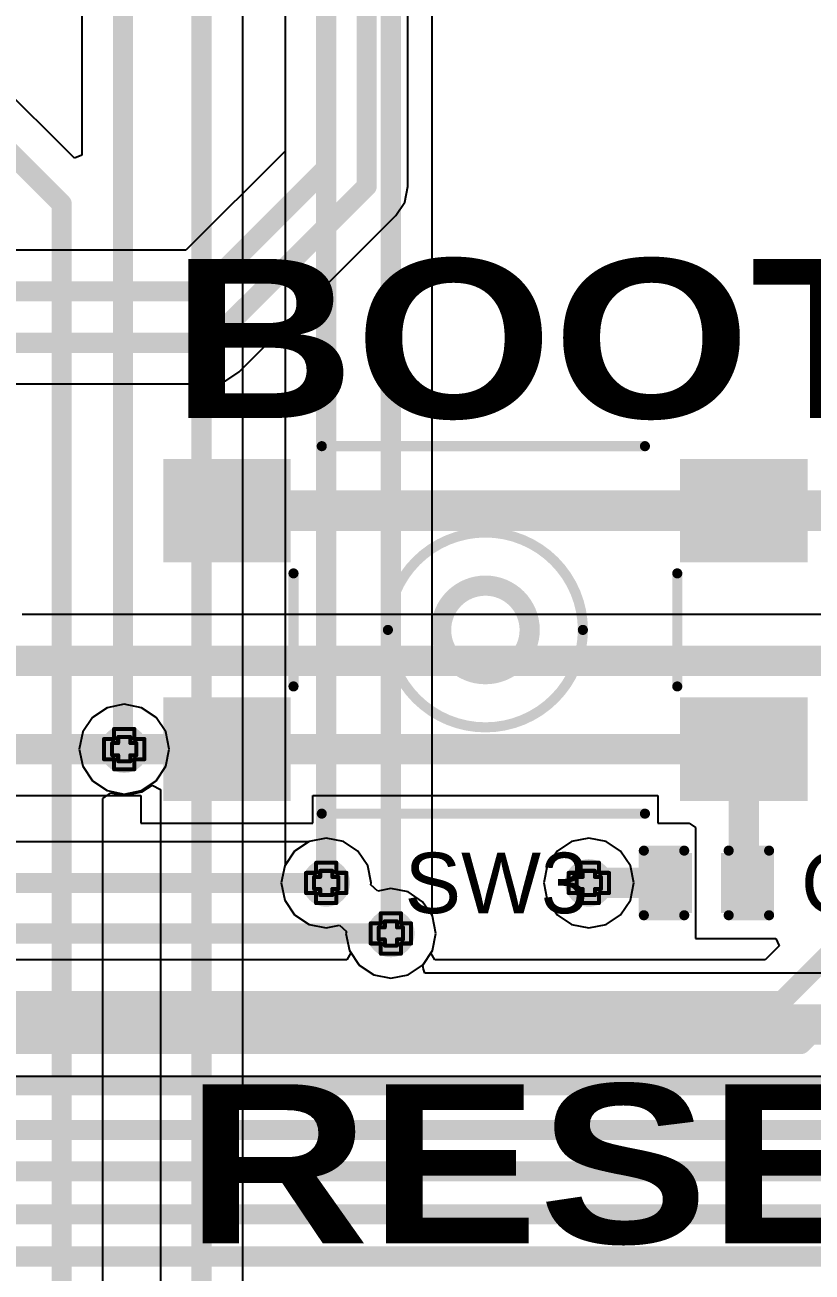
# Model space of a CAD drawing. Header units: inches. Extents: x 0 to 198, y 0 to 199.
# Drawn here: x 4.101 to 4.491, y 1.672 to 2.29 of the extents above; entities that cross this region are included whole.
import ezdxf

# ---------------------------------------------------------------- set-up
doc = ezdxf.new("R2010")
doc.units = ezdxf.units.IN
doc.header["$MEASUREMENT"] = 0
for name, color, linetype in [('Bottom Layer', 5, 'Continuous'), ('Drill Drawing', 1, 'Continuous'), ('Layer 1', 16, 'Continuous'), ('Layer 2', 76, 'Continuous'), ('Top Layer', 1, 'Continuous'), ('Top Overlay', 2, 'Continuous'), ('Top Paste', 8, 'Continuous'), ('Top Solder', 216, 'Continuous'), ('Via Holes', 16, 'Continuous')]:
    doc.layers.add(name, color=color, linetype=linetype)
doc.styles.add('Arial', font='', dxfattribs={"height": 0.2})
doc.styles.add('Arial Black_Bold', font='', dxfattribs={"height": 0.2})
doc.styles.get('Arial').set_extended_font_data('Arial')
doc.styles.get('Arial Black_Bold').set_extended_font_data('Arial Black', bold=True)

# ---------------------------------------------------------------- blocks, each defined once
blk = doc.blocks.new('TS_1109S_C_B_62')
at = {"layer": 'Top Layer'}
for points in [[(-0.15551, 0.08071), (-0.10039, 0.08071), (-0.10039, 0.0374), (-0.15551, 0.0374)], [(0.10039, 0.08071), (0.15551, 0.08071), (0.15551, 0.0374), (0.10039, 0.0374)], [(-0.15551, -0.0374), (-0.10039, -0.0374), (-0.10039, -0.08071), (-0.15551, -0.08071)], [(0.10039, -0.0374), (0.15551, -0.0374), (0.15551, -0.08071), (0.10039, -0.08071)]]:
    blk.add_hatch(color=1, dxfattribs=at).paths.add_polyline_path(points)
at = {"layer": 'Top Paste'}
for points in [[(-0.15551, 0.08071), (-0.10039, 0.08071), (-0.10039, 0.0374), (-0.15551, 0.0374)], [(0.10039, 0.08071), (0.15551, 0.08071), (0.15551, 0.0374), (0.10039, 0.0374)], [(-0.15551, -0.0374), (-0.10039, -0.0374), (-0.10039, -0.08071), (-0.15551, -0.08071)], [(0.10039, -0.0374), (0.15551, -0.0374), (0.15551, -0.08071), (0.10039, -0.08071)]]:
    blk.add_hatch(color=8, dxfattribs=at).paths.add_polyline_path(points)
at = {"layer": 'Top Solder'}
for points in [[(-0.15951, 0.08471), (-0.09639, 0.08471), (-0.09639, 0.0334), (-0.15951, 0.0334)], [(0.09639, 0.08471), (0.15951, 0.08471), (0.15951, 0.0334), (0.09639, 0.0334)], [(-0.15951, -0.0334), (-0.09639, -0.0334), (-0.09639, -0.08471), (-0.15951, -0.08471)], [(0.09639, -0.0334), (0.15951, -0.0334), (0.15951, -0.08471), (0.09639, -0.08471)]]:
    blk.add_hatch(color=216, dxfattribs=at).paths.add_polyline_path(points)
at = {"layer": 'Top Overlay'}
for points in [[(0.081, 0.091, 0.005, 0.005, 0), (-0.079, 0.091, 0.005, 0.005, 0)], [(-0.095, 0.028, 0.005, 0.005, 0), (-0.095, -0.028, 0.005, 0.005, 0)], [(0.095, 0.028, 0.005, 0.005, 0), (0.095, -0.028, 0.005, 0.005, 0)], [(0.081, -0.091, 0.005, 0.005, 0), (-0.079, -0.091, 0.005, 0.005, 0)]]:
    blk.add_lwpolyline(points, format="xyseb", dxfattribs=at)
for points in [[(-0.08025, 0.091, 0.0025, 0.0025, 1), (-0.07775, 0.091, 0.0025, 0.0025, 1)], [(0.07975, 0.091, 0.0025, 0.0025, 1), (0.08225, 0.091, 0.0025, 0.0025, 1)], [(0.04826, 0, 0.005, 0.005, 1), (-0.04826, 0, 0.005, 0.005, 1)], [(-0.09625, 0.028, 0.0025, 0.0025, 1), (-0.09375, 0.028, 0.0025, 0.0025, 1)], [(0.02193, 0, 0.01, 0.01, 1), (-0.02193, 0, 0.01, 0.01, 1)], [(0.09375, 0.028, 0.0025, 0.0025, 1), (0.09625, 0.028, 0.0025, 0.0025, 1)], [(-0.04951, 0, 0.0025, 0.0025, 1), (-0.04701, 0, 0.0025, 0.0025, 1)], [(-0.02443, 0, 0.005, 0.005, 1), (-0.01943, 0, 0.005, 0.005, 1)], [(0.01943, 0, 0.005, 0.005, 1), (0.02443, 0, 0.005, 0.005, 1)], [(0.04701, 0, 0.0025, 0.0025, 1), (0.04951, 0, 0.0025, 0.0025, 1)], [(-0.09625, -0.028, 0.0025, 0.0025, 1), (-0.09375, -0.028, 0.0025, 0.0025, 1)], [(0.09375, -0.028, 0.0025, 0.0025, 1), (0.09625, -0.028, 0.0025, 0.0025, 1)], [(-0.08025, -0.091, 0.0025, 0.0025, 1), (-0.07775, -0.091, 0.0025, 0.0025, 1)], [(0.07975, -0.091, 0.0025, 0.0025, 1), (0.08225, -0.091, 0.0025, 0.0025, 1)]]:
    blk.add_lwpolyline(points, format="xyseb", close=True, dxfattribs=at)
blk = doc.blocks.new('C___0402_343')
at = {"layer": 'Top Layer'}
for points in [[(-0.0275, -0.0125), (-0.0275, 0.0125), (-0.0095, 0.0125), (-0.0095, -0.0125)], [(0.0095, -0.0125), (0.0095, 0.0125), (0.0275, 0.0125), (0.0275, -0.0125)]]:
    blk.add_hatch(color=1, dxfattribs=at).paths.add_polyline_path(points)
at = {"layer": 'Top Paste'}
for points in [[(-0.0275, -0.0125), (-0.0275, 0.0125), (-0.0095, 0.0125), (-0.0095, -0.0125)], [(0.0095, -0.0125), (0.0095, 0.0125), (0.0275, 0.0125), (0.0275, -0.0125)]]:
    blk.add_hatch(color=8, dxfattribs=at).paths.add_polyline_path(points)
at = {"layer": 'Top Solder'}
for points in [[(-0.02986, -0.01486), (-0.02986, 0.01486), (-0.00714, 0.01486), (-0.00714, -0.01486)], [(0.00714, -0.01486), (0.00714, 0.01486), (0.02986, 0.01486), (0.02986, -0.01486)]]:
    blk.add_hatch(color=216, dxfattribs=at).paths.add_polyline_path(points)
at = {"layer": 'Top Overlay'}
for points in [[(-0.031, 0.016, 0.005, 0.005, 0), (-0.011, 0.016, 0.005, 0.005, 0)], [(-0.031, -0.016, 0.005, 0.005, 0), (-0.031, 0.016, 0.005, 0.005, 0)], [(0.011, 0.016, 0.005, 0.005, 0), (0.031, 0.016, 0.005, 0.005, 0)], [(0.031, -0.016, 0.005, 0.005, 0), (0.031, 0.016, 0.005, 0.005, 0)], [(-0.031, -0.016, 0.005, 0.005, 0), (-0.011, -0.016, 0.005, 0.005, 0)], [(0.011, -0.016, 0.005, 0.005, 0), (0.031, -0.016, 0.005, 0.005, 0)]]:
    blk.add_lwpolyline(points, format="xyseb", dxfattribs=at)
for points in [[(-0.03225, 0.016, 0.0025, 0.0025, 1), (-0.02975, 0.016, 0.0025, 0.0025, 1)], [(-0.03225, 0.016, 0.0025, 0.0025, 1), (-0.02975, 0.016, 0.0025, 0.0025, 1)], [(-0.01225, 0.016, 0.0025, 0.0025, 1), (-0.00975, 0.016, 0.0025, 0.0025, 1)], [(0.00975, 0.016, 0.0025, 0.0025, 1), (0.01225, 0.016, 0.0025, 0.0025, 1)], [(0.02975, 0.016, 0.0025, 0.0025, 1), (0.03225, 0.016, 0.0025, 0.0025, 1)], [(0.02975, 0.016, 0.0025, 0.0025, 1), (0.03225, 0.016, 0.0025, 0.0025, 1)], [(-0.03225, -0.016, 0.0025, 0.0025, 1), (-0.02975, -0.016, 0.0025, 0.0025, 1)], [(-0.03225, -0.016, 0.0025, 0.0025, 1), (-0.02975, -0.016, 0.0025, 0.0025, 1)], [(-0.01225, -0.016, 0.0025, 0.0025, 1), (-0.00975, -0.016, 0.0025, 0.0025, 1)], [(0.00975, -0.016, 0.0025, 0.0025, 1), (0.01225, -0.016, 0.0025, 0.0025, 1)], [(0.02975, -0.016, 0.0025, 0.0025, 1), (0.03225, -0.016, 0.0025, 0.0025, 1)], [(0.02975, -0.016, 0.0025, 0.0025, 1), (0.03225, -0.016, 0.0025, 0.0025, 1)]]:
    blk.add_lwpolyline(points, format="xyseb", close=True, dxfattribs=at)

msp = doc.modelspace()

# ---------------------------------------------------------------- hatches: boundary and pattern name
at = {"layer": 'Bottom Layer'}
h = msp.add_hatch(color=5, dxfattribs=at)
edge = h.paths.add_edge_path()
edge.add_arc((4.14999, 1.93127), 0.01181, 0, 360)
h = msp.add_hatch(color=5, dxfattribs=at)
edge = h.paths.add_edge_path()
edge.add_arc((4.25, 1.865), 0.01181, 0, 360)
h = msp.add_hatch(color=5, dxfattribs=at)
edge = h.paths.add_edge_path()
edge.add_arc((4.38, 1.865), 0.01181, 0, 360)
h = msp.add_hatch(color=5, dxfattribs=at)
edge = h.paths.add_edge_path()
edge.add_arc((4.282, 1.84), 0.01181, 0, 360)
at = {"layer": 'Layer 1'}
h = msp.add_hatch(color=16, dxfattribs=at)
edge = h.paths.add_edge_path()
edge.add_arc((4.14999, 1.93127), 0.01181, 0, 360)
h = msp.add_hatch(color=16, dxfattribs=at)
edge = h.paths.add_edge_path()
edge.add_arc((4.25, 1.865), 0.01181, 0, 360)
h = msp.add_hatch(color=16, dxfattribs=at)
edge = h.paths.add_edge_path()
edge.add_arc((4.38, 1.865), 0.01181, 0, 360)
h = msp.add_hatch(color=16, dxfattribs=at)
edge = h.paths.add_edge_path()
edge.add_arc((4.282, 1.84), 0.01181, 0, 360)
at = {"layer": 'Layer 2'}
h = msp.add_hatch(color=76, dxfattribs=at)
edge = h.paths.add_edge_path()
edge.add_arc((4.14999, 1.93127), 0.01181, 0, 360)
h = msp.add_hatch(color=76, dxfattribs=at)
edge = h.paths.add_edge_path()
edge.add_arc((4.25, 1.865), 0.01181, 0, 360)
h = msp.add_hatch(color=76, dxfattribs=at)
edge = h.paths.add_edge_path()
edge.add_arc((4.38, 1.865), 0.01181, 0, 360)
h = msp.add_hatch(color=76, dxfattribs=at)
edge = h.paths.add_edge_path()
edge.add_arc((4.282, 1.84), 0.01181, 0, 360)
at = {"layer": 'Top Layer'}
h = msp.add_hatch(color=1, dxfattribs=at)
edge = h.paths.add_edge_path()
edge.add_arc((4.14999, 1.93127), 0.01181, 0, 360)
h = msp.add_hatch(color=1, dxfattribs=at)
edge = h.paths.add_edge_path()
edge.add_arc((4.25, 1.865), 0.01181, 0, 360)
h = msp.add_hatch(color=1, dxfattribs=at)
edge = h.paths.add_edge_path()
edge.add_arc((4.38, 1.865), 0.01181, 0, 360)
h = msp.add_hatch(color=1, dxfattribs=at)
edge = h.paths.add_edge_path()
edge.add_arc((4.282, 1.84), 0.01181, 0, 360)
at = {"layer": 'Via Holes'}
h = msp.add_hatch(color=7, dxfattribs=at)
edge = h.paths.add_edge_path()
edge.add_arc((4.14999, 1.93127), 0.00591, 0, 360)
h = msp.add_hatch(color=7, dxfattribs=at)
edge = h.paths.add_edge_path()
edge.add_arc((4.25, 1.865), 0.00591, 0, 360)
h = msp.add_hatch(color=7, dxfattribs=at)
edge = h.paths.add_edge_path()
edge.add_arc((4.38, 1.865), 0.00591, 0, 360)
h = msp.add_hatch(color=7, dxfattribs=at)
edge = h.paths.add_edge_path()
edge.add_arc((4.282, 1.84), 0.00591, 0, 360)

# ---------------------------------------------------------------- linework, layer by layer
at = {"layer": 'Bottom Layer'}
for p, q in [((4.30239, 1.84874), (4.30239, 2.58532)), ((4.22961, 2.56055), (4.22961, 1.87374)), ((4.12899, 2.43822), (4.12899, 2.22541)), ((4.20868, 1.54193), (4.20868, 2.40128)), ((4.12529, 2.22388), (4.05936, 2.28981)), ((4.12899, 2.22541), (4.12529, 2.22388)), ((4.13941, 1.90683), (4.14341, 1.90964)), ((4.14341, 1.90964), (4.14999, 1.90833)), ((4.14999, 1.90833), (4.15877, 1.91007)), ((4.15877, 1.91007), (4.16389, 1.91349)), ((4.16389, 1.91349), (4.16789, 1.91136)), ((4.16789, 1.91136), (4.16789, 1.53348)), ((4.13941, 1.26443), (4.13941, 1.90683)), ((4.22945, 1.87351), (4.22776, 1.865)), ((4.22961, 1.87374), (4.22945, 1.87351)), ((4.22776, 1.865), (4.22945, 1.85649)), ((4.22945, 1.85649), (4.23428, 1.84928)), ((4.23428, 1.84928), (4.24149, 1.84445)), ((4.30255, 1.84851), (4.30239, 1.84874)), ((4.30424, 1.84), (4.30255, 1.84851)), ((4.24149, 1.84445), (4.25, 1.84276)), ((4.25, 1.84276), (4.25649, 1.84405)), ((4.25649, 1.84405), (4.25996, 1.84098)), ((4.25996, 1.84098), (4.25976, 1.84)), ((4.25976, 1.84), (4.26145, 1.83149)), ((4.30255, 1.83149), (4.30424, 1.84)), ((4.26145, 1.83149), (4.26628, 1.82428)), ((4.29772, 1.82428), (4.30255, 1.83149)), ((4.26628, 1.82428), (4.27349, 1.81945)), ((4.29051, 1.81945), (4.29772, 1.82428)), ((4.27349, 1.81945), (4.282, 1.81776)), ((4.282, 1.81776), (4.29051, 1.81945))]:
    msp.add_line(p, q, dxfattribs=at)
for points in [[(4.282, 1.84, 0.01, 0.01, 0), (4.282, 2.58532, 0.01, 0.01, 0)], [(4.25, 1.865, 0.01, 0.01, 0), (4.25, 2.569, 0.01, 0.01, 0)], [(4.14938, 1.93188, 0.01, 0.01, 0), (4.14938, 2.4485, 0.01, 0.01, 0)], [(4.18829, 1.53348, 0.01, 0.01, 0), (4.18829, 2.41126, 0.01, 0.01, 0)], [(4.04494, 2.27539, 0.01, 0.01, 0), (4.11902, 2.20131, 0.01, 0.01, 0)], [(4.11902, 1.25598, 0.01, 0.01, 0), (4.11902, 2.20131, 0.01, 0.01, 0)], [(4.14938, 1.93188, 0.015, 0.015, 0), (4.14999, 1.93127, 0.015, 0.015, 0)]]:
    msp.add_lwpolyline(points, format="xyseb", dxfattribs=at)
for points in [[(4.11652, 2.20131, 0.005, 0.005, 1), (4.12152, 2.20131, 0.005, 0.005, 1)], [(4.11652, 2.20131, 0.005, 0.005, 1), (4.12152, 2.20131, 0.005, 0.005, 1)], [(4.14563, 1.93188, 0.0075, 0.0075, 1), (4.15313, 1.93188, 0.0075, 0.0075, 1)], [(4.14624, 1.93127, 0.0075, 0.0075, 1), (4.15374, 1.93127, 0.0075, 0.0075, 1)], [(4.14688, 1.93188, 0.005, 0.005, 1), (4.15188, 1.93188, 0.005, 0.005, 1)], [(4.2475, 1.865, 0.005, 0.005, 1), (4.2525, 1.865, 0.005, 0.005, 1)], [(4.2795, 1.84, 0.005, 0.005, 1), (4.2845, 1.84, 0.005, 0.005, 1)]]:
    msp.add_lwpolyline(points, format="xyseb", close=True, dxfattribs=at)
at = {"layer": 'Drill Drawing'}
for points in [[(4.14499, 1.93627, 0.002, 0.002, 0), (4.14499, 1.94127, 0.002, 0.002, 0)], [(4.14499, 1.94127, 0.002, 0.002, 0), (4.15499, 1.94127, 0.002, 0.002, 0)], [(4.15499, 1.93627, 0.002, 0.002, 0), (4.15499, 1.94127, 0.002, 0.002, 0)], [(4.13999, 1.92627, 0.002, 0.002, 0), (4.13999, 1.93627, 0.002, 0.002, 0)], [(4.13999, 1.93627, 0.002, 0.002, 0), (4.14499, 1.93627, 0.002, 0.002, 0)], [(4.14399, 1.92827, 0.002, 0.002, 0), (4.14399, 1.93427, 0.002, 0.002, 0)], [(4.14399, 1.93427, 0.002, 0.002, 0), (4.14699, 1.93427, 0.002, 0.002, 0)], [(4.14699, 1.93427, 0.002, 0.002, 0), (4.14699, 1.93727, 0.002, 0.002, 0)], [(4.14699, 1.93727, 0.002, 0.002, 0), (4.15299, 1.93727, 0.002, 0.002, 0)], [(4.15299, 1.93427, 0.002, 0.002, 0), (4.15299, 1.93727, 0.002, 0.002, 0)], [(4.15299, 1.93427, 0.002, 0.002, 0), (4.15599, 1.93427, 0.002, 0.002, 0)], [(4.15499, 1.93627, 0.002, 0.002, 0), (4.15999, 1.93627, 0.002, 0.002, 0)], [(4.15599, 1.92827, 0.002, 0.002, 0), (4.15599, 1.93427, 0.002, 0.002, 0)], [(4.15999, 1.92627, 0.002, 0.002, 0), (4.15999, 1.93627, 0.002, 0.002, 0)], [(4.13999, 1.92627, 0.002, 0.002, 0), (4.14499, 1.92627, 0.002, 0.002, 0)], [(4.14399, 1.92827, 0.002, 0.002, 0), (4.14699, 1.92827, 0.002, 0.002, 0)], [(4.14499, 1.92127, 0.002, 0.002, 0), (4.14499, 1.92627, 0.002, 0.002, 0)], [(4.14699, 1.92527, 0.002, 0.002, 0), (4.14699, 1.92827, 0.002, 0.002, 0)], [(4.15299, 1.92827, 0.002, 0.002, 0), (4.15599, 1.92827, 0.002, 0.002, 0)], [(4.15299, 1.92527, 0.002, 0.002, 0), (4.15299, 1.92827, 0.002, 0.002, 0)], [(4.15499, 1.92627, 0.002, 0.002, 0), (4.15999, 1.92627, 0.002, 0.002, 0)], [(4.15499, 1.92127, 0.002, 0.002, 0), (4.15499, 1.92627, 0.002, 0.002, 0)], [(4.14499, 1.92127, 0.002, 0.002, 0), (4.15499, 1.92127, 0.002, 0.002, 0)], [(4.14699, 1.92527, 0.002, 0.002, 0), (4.15299, 1.92527, 0.002, 0.002, 0)], [(4.245, 1.87, 0.002, 0.002, 0), (4.245, 1.875, 0.002, 0.002, 0)], [(4.245, 1.875, 0.002, 0.002, 0), (4.255, 1.875, 0.002, 0.002, 0)], [(4.247, 1.868, 0.002, 0.002, 0), (4.247, 1.871, 0.002, 0.002, 0)], [(4.247, 1.871, 0.002, 0.002, 0), (4.253, 1.871, 0.002, 0.002, 0)], [(4.253, 1.868, 0.002, 0.002, 0), (4.253, 1.871, 0.002, 0.002, 0)], [(4.255, 1.87, 0.002, 0.002, 0), (4.255, 1.875, 0.002, 0.002, 0)], [(4.375, 1.87, 0.002, 0.002, 0), (4.375, 1.875, 0.002, 0.002, 0)], [(4.375, 1.875, 0.002, 0.002, 0), (4.385, 1.875, 0.002, 0.002, 0)], [(4.377, 1.868, 0.002, 0.002, 0), (4.377, 1.871, 0.002, 0.002, 0)], [(4.377, 1.871, 0.002, 0.002, 0), (4.383, 1.871, 0.002, 0.002, 0)], [(4.383, 1.868, 0.002, 0.002, 0), (4.383, 1.871, 0.002, 0.002, 0)], [(4.385, 1.87, 0.002, 0.002, 0), (4.385, 1.875, 0.002, 0.002, 0)], [(4.24, 1.86, 0.002, 0.002, 0), (4.24, 1.87, 0.002, 0.002, 0)], [(4.24, 1.87, 0.002, 0.002, 0), (4.245, 1.87, 0.002, 0.002, 0)], [(4.244, 1.862, 0.002, 0.002, 0), (4.244, 1.868, 0.002, 0.002, 0)], [(4.244, 1.868, 0.002, 0.002, 0), (4.247, 1.868, 0.002, 0.002, 0)], [(4.253, 1.868, 0.002, 0.002, 0), (4.256, 1.868, 0.002, 0.002, 0)], [(4.255, 1.87, 0.002, 0.002, 0), (4.26, 1.87, 0.002, 0.002, 0)], [(4.256, 1.862, 0.002, 0.002, 0), (4.256, 1.868, 0.002, 0.002, 0)], [(4.26, 1.86, 0.002, 0.002, 0), (4.26, 1.87, 0.002, 0.002, 0)], [(4.37, 1.86, 0.002, 0.002, 0), (4.37, 1.87, 0.002, 0.002, 0)], [(4.37, 1.87, 0.002, 0.002, 0), (4.375, 1.87, 0.002, 0.002, 0)], [(4.374, 1.862, 0.002, 0.002, 0), (4.374, 1.868, 0.002, 0.002, 0)], [(4.374, 1.868, 0.002, 0.002, 0), (4.377, 1.868, 0.002, 0.002, 0)], [(4.383, 1.868, 0.002, 0.002, 0), (4.386, 1.868, 0.002, 0.002, 0)], [(4.385, 1.87, 0.002, 0.002, 0), (4.39, 1.87, 0.002, 0.002, 0)], [(4.386, 1.862, 0.002, 0.002, 0), (4.386, 1.868, 0.002, 0.002, 0)], [(4.39, 1.86, 0.002, 0.002, 0), (4.39, 1.87, 0.002, 0.002, 0)], [(4.24, 1.86, 0.002, 0.002, 0), (4.245, 1.86, 0.002, 0.002, 0)], [(4.244, 1.862, 0.002, 0.002, 0), (4.247, 1.862, 0.002, 0.002, 0)], [(4.245, 1.855, 0.002, 0.002, 0), (4.245, 1.86, 0.002, 0.002, 0)], [(4.247, 1.859, 0.002, 0.002, 0), (4.247, 1.862, 0.002, 0.002, 0)], [(4.247, 1.859, 0.002, 0.002, 0), (4.253, 1.859, 0.002, 0.002, 0)], [(4.253, 1.862, 0.002, 0.002, 0), (4.256, 1.862, 0.002, 0.002, 0)], [(4.253, 1.859, 0.002, 0.002, 0), (4.253, 1.862, 0.002, 0.002, 0)], [(4.255, 1.86, 0.002, 0.002, 0), (4.26, 1.86, 0.002, 0.002, 0)], [(4.255, 1.855, 0.002, 0.002, 0), (4.255, 1.86, 0.002, 0.002, 0)], [(4.37, 1.86, 0.002, 0.002, 0), (4.375, 1.86, 0.002, 0.002, 0)], [(4.374, 1.862, 0.002, 0.002, 0), (4.377, 1.862, 0.002, 0.002, 0)], [(4.375, 1.855, 0.002, 0.002, 0), (4.375, 1.86, 0.002, 0.002, 0)], [(4.377, 1.859, 0.002, 0.002, 0), (4.377, 1.862, 0.002, 0.002, 0)], [(4.377, 1.859, 0.002, 0.002, 0), (4.383, 1.859, 0.002, 0.002, 0)], [(4.383, 1.862, 0.002, 0.002, 0), (4.386, 1.862, 0.002, 0.002, 0)], [(4.383, 1.859, 0.002, 0.002, 0), (4.383, 1.862, 0.002, 0.002, 0)], [(4.385, 1.86, 0.002, 0.002, 0), (4.39, 1.86, 0.002, 0.002, 0)], [(4.385, 1.855, 0.002, 0.002, 0), (4.385, 1.86, 0.002, 0.002, 0)], [(4.245, 1.855, 0.002, 0.002, 0), (4.255, 1.855, 0.002, 0.002, 0)], [(4.375, 1.855, 0.002, 0.002, 0), (4.385, 1.855, 0.002, 0.002, 0)], [(4.277, 1.845, 0.002, 0.002, 0), (4.277, 1.85, 0.002, 0.002, 0)], [(4.277, 1.85, 0.002, 0.002, 0), (4.287, 1.85, 0.002, 0.002, 0)], [(4.279, 1.843, 0.002, 0.002, 0), (4.279, 1.846, 0.002, 0.002, 0)], [(4.279, 1.846, 0.002, 0.002, 0), (4.285, 1.846, 0.002, 0.002, 0)], [(4.285, 1.843, 0.002, 0.002, 0), (4.285, 1.846, 0.002, 0.002, 0)], [(4.287, 1.845, 0.002, 0.002, 0), (4.287, 1.85, 0.002, 0.002, 0)], [(4.272, 1.835, 0.002, 0.002, 0), (4.272, 1.845, 0.002, 0.002, 0)], [(4.272, 1.845, 0.002, 0.002, 0), (4.277, 1.845, 0.002, 0.002, 0)], [(4.276, 1.837, 0.002, 0.002, 0), (4.276, 1.843, 0.002, 0.002, 0)], [(4.276, 1.843, 0.002, 0.002, 0), (4.279, 1.843, 0.002, 0.002, 0)], [(4.285, 1.843, 0.002, 0.002, 0), (4.288, 1.843, 0.002, 0.002, 0)], [(4.287, 1.845, 0.002, 0.002, 0), (4.292, 1.845, 0.002, 0.002, 0)], [(4.288, 1.837, 0.002, 0.002, 0), (4.288, 1.843, 0.002, 0.002, 0)], [(4.292, 1.835, 0.002, 0.002, 0), (4.292, 1.845, 0.002, 0.002, 0)], [(4.272, 1.835, 0.002, 0.002, 0), (4.277, 1.835, 0.002, 0.002, 0)], [(4.276, 1.837, 0.002, 0.002, 0), (4.279, 1.837, 0.002, 0.002, 0)], [(4.277, 1.83, 0.002, 0.002, 0), (4.277, 1.835, 0.002, 0.002, 0)], [(4.279, 1.834, 0.002, 0.002, 0), (4.279, 1.837, 0.002, 0.002, 0)], [(4.279, 1.834, 0.002, 0.002, 0), (4.285, 1.834, 0.002, 0.002, 0)], [(4.285, 1.837, 0.002, 0.002, 0), (4.288, 1.837, 0.002, 0.002, 0)], [(4.285, 1.834, 0.002, 0.002, 0), (4.285, 1.837, 0.002, 0.002, 0)], [(4.287, 1.835, 0.002, 0.002, 0), (4.292, 1.835, 0.002, 0.002, 0)], [(4.287, 1.83, 0.002, 0.002, 0), (4.287, 1.835, 0.002, 0.002, 0)], [(4.277, 1.83, 0.002, 0.002, 0), (4.287, 1.83, 0.002, 0.002, 0)]]:
    msp.add_lwpolyline(points, format="xyseb", dxfattribs=at)
for points in [[(4.14449, 1.94127, 0.001, 0.001, 1), (4.14549, 1.94127, 0.001, 0.001, 1)], [(4.14449, 1.94127, 0.001, 0.001, 1), (4.14549, 1.94127, 0.001, 0.001, 1)], [(4.15449, 1.94127, 0.001, 0.001, 1), (4.15549, 1.94127, 0.001, 0.001, 1)], [(4.15449, 1.94127, 0.001, 0.001, 1), (4.15549, 1.94127, 0.001, 0.001, 1)], [(4.13949, 1.93627, 0.001, 0.001, 1), (4.14049, 1.93627, 0.001, 0.001, 1)], [(4.13949, 1.93627, 0.001, 0.001, 1), (4.14049, 1.93627, 0.001, 0.001, 1)], [(4.14349, 1.93427, 0.001, 0.001, 1), (4.14449, 1.93427, 0.001, 0.001, 1)], [(4.14349, 1.93427, 0.001, 0.001, 1), (4.14449, 1.93427, 0.001, 0.001, 1)], [(4.14449, 1.93627, 0.001, 0.001, 1), (4.14549, 1.93627, 0.001, 0.001, 1)], [(4.14449, 1.93627, 0.001, 0.001, 1), (4.14549, 1.93627, 0.001, 0.001, 1)], [(4.14649, 1.93727, 0.001, 0.001, 1), (4.14749, 1.93727, 0.001, 0.001, 1)], [(4.14649, 1.93727, 0.001, 0.001, 1), (4.14749, 1.93727, 0.001, 0.001, 1)], [(4.14649, 1.93427, 0.001, 0.001, 1), (4.14749, 1.93427, 0.001, 0.001, 1)], [(4.14649, 1.93427, 0.001, 0.001, 1), (4.14749, 1.93427, 0.001, 0.001, 1)], [(4.15249, 1.93727, 0.001, 0.001, 1), (4.15349, 1.93727, 0.001, 0.001, 1)], [(4.15249, 1.93727, 0.001, 0.001, 1), (4.15349, 1.93727, 0.001, 0.001, 1)], [(4.15249, 1.93427, 0.001, 0.001, 1), (4.15349, 1.93427, 0.001, 0.001, 1)], [(4.15249, 1.93427, 0.001, 0.001, 1), (4.15349, 1.93427, 0.001, 0.001, 1)], [(4.15449, 1.93627, 0.001, 0.001, 1), (4.15549, 1.93627, 0.001, 0.001, 1)], [(4.15449, 1.93627, 0.001, 0.001, 1), (4.15549, 1.93627, 0.001, 0.001, 1)], [(4.15549, 1.93427, 0.001, 0.001, 1), (4.15649, 1.93427, 0.001, 0.001, 1)], [(4.15549, 1.93427, 0.001, 0.001, 1), (4.15649, 1.93427, 0.001, 0.001, 1)], [(4.15949, 1.93627, 0.001, 0.001, 1), (4.16049, 1.93627, 0.001, 0.001, 1)], [(4.15949, 1.93627, 0.001, 0.001, 1), (4.16049, 1.93627, 0.001, 0.001, 1)], [(4.13949, 1.92627, 0.001, 0.001, 1), (4.14049, 1.92627, 0.001, 0.001, 1)], [(4.13949, 1.92627, 0.001, 0.001, 1), (4.14049, 1.92627, 0.001, 0.001, 1)], [(4.14349, 1.92827, 0.001, 0.001, 1), (4.14449, 1.92827, 0.001, 0.001, 1)], [(4.14349, 1.92827, 0.001, 0.001, 1), (4.14449, 1.92827, 0.001, 0.001, 1)], [(4.14449, 1.92627, 0.001, 0.001, 1), (4.14549, 1.92627, 0.001, 0.001, 1)], [(4.14449, 1.92627, 0.001, 0.001, 1), (4.14549, 1.92627, 0.001, 0.001, 1)], [(4.14649, 1.92827, 0.001, 0.001, 1), (4.14749, 1.92827, 0.001, 0.001, 1)], [(4.14649, 1.92827, 0.001, 0.001, 1), (4.14749, 1.92827, 0.001, 0.001, 1)], [(4.15249, 1.92827, 0.001, 0.001, 1), (4.15349, 1.92827, 0.001, 0.001, 1)], [(4.15249, 1.92827, 0.001, 0.001, 1), (4.15349, 1.92827, 0.001, 0.001, 1)], [(4.15449, 1.92627, 0.001, 0.001, 1), (4.15549, 1.92627, 0.001, 0.001, 1)], [(4.15449, 1.92627, 0.001, 0.001, 1), (4.15549, 1.92627, 0.001, 0.001, 1)], [(4.15549, 1.92827, 0.001, 0.001, 1), (4.15649, 1.92827, 0.001, 0.001, 1)], [(4.15549, 1.92827, 0.001, 0.001, 1), (4.15649, 1.92827, 0.001, 0.001, 1)], [(4.15949, 1.92627, 0.001, 0.001, 1), (4.16049, 1.92627, 0.001, 0.001, 1)], [(4.15949, 1.92627, 0.001, 0.001, 1), (4.16049, 1.92627, 0.001, 0.001, 1)], [(4.14449, 1.92127, 0.001, 0.001, 1), (4.14549, 1.92127, 0.001, 0.001, 1)], [(4.14449, 1.92127, 0.001, 0.001, 1), (4.14549, 1.92127, 0.001, 0.001, 1)], [(4.14649, 1.92527, 0.001, 0.001, 1), (4.14749, 1.92527, 0.001, 0.001, 1)], [(4.14649, 1.92527, 0.001, 0.001, 1), (4.14749, 1.92527, 0.001, 0.001, 1)], [(4.15249, 1.92527, 0.001, 0.001, 1), (4.15349, 1.92527, 0.001, 0.001, 1)], [(4.15249, 1.92527, 0.001, 0.001, 1), (4.15349, 1.92527, 0.001, 0.001, 1)], [(4.15449, 1.92127, 0.001, 0.001, 1), (4.15549, 1.92127, 0.001, 0.001, 1)], [(4.15449, 1.92127, 0.001, 0.001, 1), (4.15549, 1.92127, 0.001, 0.001, 1)], [(4.2445, 1.875, 0.001, 0.001, 1), (4.2455, 1.875, 0.001, 0.001, 1)], [(4.2445, 1.875, 0.001, 0.001, 1), (4.2455, 1.875, 0.001, 0.001, 1)], [(4.2465, 1.871, 0.001, 0.001, 1), (4.2475, 1.871, 0.001, 0.001, 1)], [(4.2465, 1.871, 0.001, 0.001, 1), (4.2475, 1.871, 0.001, 0.001, 1)], [(4.2525, 1.871, 0.001, 0.001, 1), (4.2535, 1.871, 0.001, 0.001, 1)], [(4.2525, 1.871, 0.001, 0.001, 1), (4.2535, 1.871, 0.001, 0.001, 1)], [(4.2545, 1.875, 0.001, 0.001, 1), (4.2555, 1.875, 0.001, 0.001, 1)], [(4.2545, 1.875, 0.001, 0.001, 1), (4.2555, 1.875, 0.001, 0.001, 1)], [(4.3745, 1.875, 0.001, 0.001, 1), (4.3755, 1.875, 0.001, 0.001, 1)], [(4.3745, 1.875, 0.001, 0.001, 1), (4.3755, 1.875, 0.001, 0.001, 1)], [(4.3765, 1.871, 0.001, 0.001, 1), (4.3775, 1.871, 0.001, 0.001, 1)], [(4.3765, 1.871, 0.001, 0.001, 1), (4.3775, 1.871, 0.001, 0.001, 1)], [(4.3825, 1.871, 0.001, 0.001, 1), (4.3835, 1.871, 0.001, 0.001, 1)], [(4.3825, 1.871, 0.001, 0.001, 1), (4.3835, 1.871, 0.001, 0.001, 1)], [(4.3845, 1.875, 0.001, 0.001, 1), (4.3855, 1.875, 0.001, 0.001, 1)], [(4.3845, 1.875, 0.001, 0.001, 1), (4.3855, 1.875, 0.001, 0.001, 1)], [(4.2395, 1.87, 0.001, 0.001, 1), (4.2405, 1.87, 0.001, 0.001, 1)], [(4.2395, 1.87, 0.001, 0.001, 1), (4.2405, 1.87, 0.001, 0.001, 1)], [(4.2435, 1.868, 0.001, 0.001, 1), (4.2445, 1.868, 0.001, 0.001, 1)], [(4.2435, 1.868, 0.001, 0.001, 1), (4.2445, 1.868, 0.001, 0.001, 1)], [(4.2445, 1.87, 0.001, 0.001, 1), (4.2455, 1.87, 0.001, 0.001, 1)], [(4.2445, 1.87, 0.001, 0.001, 1), (4.2455, 1.87, 0.001, 0.001, 1)], [(4.2465, 1.868, 0.001, 0.001, 1), (4.2475, 1.868, 0.001, 0.001, 1)], [(4.2465, 1.868, 0.001, 0.001, 1), (4.2475, 1.868, 0.001, 0.001, 1)], [(4.2525, 1.868, 0.001, 0.001, 1), (4.2535, 1.868, 0.001, 0.001, 1)], [(4.2525, 1.868, 0.001, 0.001, 1), (4.2535, 1.868, 0.001, 0.001, 1)], [(4.2545, 1.87, 0.001, 0.001, 1), (4.2555, 1.87, 0.001, 0.001, 1)], [(4.2545, 1.87, 0.001, 0.001, 1), (4.2555, 1.87, 0.001, 0.001, 1)], [(4.2555, 1.868, 0.001, 0.001, 1), (4.2565, 1.868, 0.001, 0.001, 1)], [(4.2555, 1.868, 0.001, 0.001, 1), (4.2565, 1.868, 0.001, 0.001, 1)], [(4.2595, 1.87, 0.001, 0.001, 1), (4.2605, 1.87, 0.001, 0.001, 1)], [(4.2595, 1.87, 0.001, 0.001, 1), (4.2605, 1.87, 0.001, 0.001, 1)], [(4.3695, 1.87, 0.001, 0.001, 1), (4.3705, 1.87, 0.001, 0.001, 1)], [(4.3695, 1.87, 0.001, 0.001, 1), (4.3705, 1.87, 0.001, 0.001, 1)], [(4.3735, 1.868, 0.001, 0.001, 1), (4.3745, 1.868, 0.001, 0.001, 1)], [(4.3735, 1.868, 0.001, 0.001, 1), (4.3745, 1.868, 0.001, 0.001, 1)], [(4.3745, 1.87, 0.001, 0.001, 1), (4.3755, 1.87, 0.001, 0.001, 1)], [(4.3745, 1.87, 0.001, 0.001, 1), (4.3755, 1.87, 0.001, 0.001, 1)], [(4.3765, 1.868, 0.001, 0.001, 1), (4.3775, 1.868, 0.001, 0.001, 1)], [(4.3765, 1.868, 0.001, 0.001, 1), (4.3775, 1.868, 0.001, 0.001, 1)], [(4.3825, 1.868, 0.001, 0.001, 1), (4.3835, 1.868, 0.001, 0.001, 1)], [(4.3825, 1.868, 0.001, 0.001, 1), (4.3835, 1.868, 0.001, 0.001, 1)], [(4.3845, 1.87, 0.001, 0.001, 1), (4.3855, 1.87, 0.001, 0.001, 1)], [(4.3845, 1.87, 0.001, 0.001, 1), (4.3855, 1.87, 0.001, 0.001, 1)], [(4.3855, 1.868, 0.001, 0.001, 1), (4.3865, 1.868, 0.001, 0.001, 1)], [(4.3855, 1.868, 0.001, 0.001, 1), (4.3865, 1.868, 0.001, 0.001, 1)], [(4.3895, 1.87, 0.001, 0.001, 1), (4.3905, 1.87, 0.001, 0.001, 1)], [(4.3895, 1.87, 0.001, 0.001, 1), (4.3905, 1.87, 0.001, 0.001, 1)], [(4.2395, 1.86, 0.001, 0.001, 1), (4.2405, 1.86, 0.001, 0.001, 1)], [(4.2395, 1.86, 0.001, 0.001, 1), (4.2405, 1.86, 0.001, 0.001, 1)], [(4.2435, 1.862, 0.001, 0.001, 1), (4.2445, 1.862, 0.001, 0.001, 1)], [(4.2435, 1.862, 0.001, 0.001, 1), (4.2445, 1.862, 0.001, 0.001, 1)], [(4.2445, 1.86, 0.001, 0.001, 1), (4.2455, 1.86, 0.001, 0.001, 1)], [(4.2445, 1.86, 0.001, 0.001, 1), (4.2455, 1.86, 0.001, 0.001, 1)], [(4.2465, 1.862, 0.001, 0.001, 1), (4.2475, 1.862, 0.001, 0.001, 1)], [(4.2465, 1.862, 0.001, 0.001, 1), (4.2475, 1.862, 0.001, 0.001, 1)], [(4.2465, 1.859, 0.001, 0.001, 1), (4.2475, 1.859, 0.001, 0.001, 1)], [(4.2465, 1.859, 0.001, 0.001, 1), (4.2475, 1.859, 0.001, 0.001, 1)], [(4.2525, 1.862, 0.001, 0.001, 1), (4.2535, 1.862, 0.001, 0.001, 1)], [(4.2525, 1.862, 0.001, 0.001, 1), (4.2535, 1.862, 0.001, 0.001, 1)], [(4.2525, 1.859, 0.001, 0.001, 1), (4.2535, 1.859, 0.001, 0.001, 1)], [(4.2525, 1.859, 0.001, 0.001, 1), (4.2535, 1.859, 0.001, 0.001, 1)], [(4.2545, 1.86, 0.001, 0.001, 1), (4.2555, 1.86, 0.001, 0.001, 1)], [(4.2545, 1.86, 0.001, 0.001, 1), (4.2555, 1.86, 0.001, 0.001, 1)], [(4.2555, 1.862, 0.001, 0.001, 1), (4.2565, 1.862, 0.001, 0.001, 1)], [(4.2555, 1.862, 0.001, 0.001, 1), (4.2565, 1.862, 0.001, 0.001, 1)], [(4.2595, 1.86, 0.001, 0.001, 1), (4.2605, 1.86, 0.001, 0.001, 1)], [(4.2595, 1.86, 0.001, 0.001, 1), (4.2605, 1.86, 0.001, 0.001, 1)], [(4.3695, 1.86, 0.001, 0.001, 1), (4.3705, 1.86, 0.001, 0.001, 1)], [(4.3695, 1.86, 0.001, 0.001, 1), (4.3705, 1.86, 0.001, 0.001, 1)], [(4.3735, 1.862, 0.001, 0.001, 1), (4.3745, 1.862, 0.001, 0.001, 1)], [(4.3735, 1.862, 0.001, 0.001, 1), (4.3745, 1.862, 0.001, 0.001, 1)], [(4.3745, 1.86, 0.001, 0.001, 1), (4.3755, 1.86, 0.001, 0.001, 1)], [(4.3745, 1.86, 0.001, 0.001, 1), (4.3755, 1.86, 0.001, 0.001, 1)], [(4.3765, 1.862, 0.001, 0.001, 1), (4.3775, 1.862, 0.001, 0.001, 1)], [(4.3765, 1.862, 0.001, 0.001, 1), (4.3775, 1.862, 0.001, 0.001, 1)], [(4.3765, 1.859, 0.001, 0.001, 1), (4.3775, 1.859, 0.001, 0.001, 1)], [(4.3765, 1.859, 0.001, 0.001, 1), (4.3775, 1.859, 0.001, 0.001, 1)], [(4.3825, 1.862, 0.001, 0.001, 1), (4.3835, 1.862, 0.001, 0.001, 1)], [(4.3825, 1.862, 0.001, 0.001, 1), (4.3835, 1.862, 0.001, 0.001, 1)], [(4.3825, 1.859, 0.001, 0.001, 1), (4.3835, 1.859, 0.001, 0.001, 1)], [(4.3825, 1.859, 0.001, 0.001, 1), (4.3835, 1.859, 0.001, 0.001, 1)], [(4.3845, 1.86, 0.001, 0.001, 1), (4.3855, 1.86, 0.001, 0.001, 1)], [(4.3845, 1.86, 0.001, 0.001, 1), (4.3855, 1.86, 0.001, 0.001, 1)], [(4.3855, 1.862, 0.001, 0.001, 1), (4.3865, 1.862, 0.001, 0.001, 1)], [(4.3855, 1.862, 0.001, 0.001, 1), (4.3865, 1.862, 0.001, 0.001, 1)], [(4.3895, 1.86, 0.001, 0.001, 1), (4.3905, 1.86, 0.001, 0.001, 1)], [(4.3895, 1.86, 0.001, 0.001, 1), (4.3905, 1.86, 0.001, 0.001, 1)], [(4.2445, 1.855, 0.001, 0.001, 1), (4.2455, 1.855, 0.001, 0.001, 1)], [(4.2445, 1.855, 0.001, 0.001, 1), (4.2455, 1.855, 0.001, 0.001, 1)], [(4.2545, 1.855, 0.001, 0.001, 1), (4.2555, 1.855, 0.001, 0.001, 1)], [(4.2545, 1.855, 0.001, 0.001, 1), (4.2555, 1.855, 0.001, 0.001, 1)], [(4.3745, 1.855, 0.001, 0.001, 1), (4.3755, 1.855, 0.001, 0.001, 1)], [(4.3745, 1.855, 0.001, 0.001, 1), (4.3755, 1.855, 0.001, 0.001, 1)], [(4.3845, 1.855, 0.001, 0.001, 1), (4.3855, 1.855, 0.001, 0.001, 1)], [(4.3845, 1.855, 0.001, 0.001, 1), (4.3855, 1.855, 0.001, 0.001, 1)], [(4.2765, 1.85, 0.001, 0.001, 1), (4.2775, 1.85, 0.001, 0.001, 1)], [(4.2765, 1.85, 0.001, 0.001, 1), (4.2775, 1.85, 0.001, 0.001, 1)], [(4.2785, 1.846, 0.001, 0.001, 1), (4.2795, 1.846, 0.001, 0.001, 1)], [(4.2785, 1.846, 0.001, 0.001, 1), (4.2795, 1.846, 0.001, 0.001, 1)], [(4.2845, 1.846, 0.001, 0.001, 1), (4.2855, 1.846, 0.001, 0.001, 1)], [(4.2845, 1.846, 0.001, 0.001, 1), (4.2855, 1.846, 0.001, 0.001, 1)], [(4.2865, 1.85, 0.001, 0.001, 1), (4.2875, 1.85, 0.001, 0.001, 1)], [(4.2865, 1.85, 0.001, 0.001, 1), (4.2875, 1.85, 0.001, 0.001, 1)], [(4.2715, 1.845, 0.001, 0.001, 1), (4.2725, 1.845, 0.001, 0.001, 1)], [(4.2715, 1.845, 0.001, 0.001, 1), (4.2725, 1.845, 0.001, 0.001, 1)], [(4.2755, 1.843, 0.001, 0.001, 1), (4.2765, 1.843, 0.001, 0.001, 1)], [(4.2755, 1.843, 0.001, 0.001, 1), (4.2765, 1.843, 0.001, 0.001, 1)], [(4.2765, 1.845, 0.001, 0.001, 1), (4.2775, 1.845, 0.001, 0.001, 1)], [(4.2765, 1.845, 0.001, 0.001, 1), (4.2775, 1.845, 0.001, 0.001, 1)], [(4.2785, 1.843, 0.001, 0.001, 1), (4.2795, 1.843, 0.001, 0.001, 1)], [(4.2785, 1.843, 0.001, 0.001, 1), (4.2795, 1.843, 0.001, 0.001, 1)], [(4.2845, 1.843, 0.001, 0.001, 1), (4.2855, 1.843, 0.001, 0.001, 1)], [(4.2845, 1.843, 0.001, 0.001, 1), (4.2855, 1.843, 0.001, 0.001, 1)], [(4.2865, 1.845, 0.001, 0.001, 1), (4.2875, 1.845, 0.001, 0.001, 1)], [(4.2865, 1.845, 0.001, 0.001, 1), (4.2875, 1.845, 0.001, 0.001, 1)], [(4.2875, 1.843, 0.001, 0.001, 1), (4.2885, 1.843, 0.001, 0.001, 1)], [(4.2875, 1.843, 0.001, 0.001, 1), (4.2885, 1.843, 0.001, 0.001, 1)], [(4.2915, 1.845, 0.001, 0.001, 1), (4.2925, 1.845, 0.001, 0.001, 1)], [(4.2915, 1.845, 0.001, 0.001, 1), (4.2925, 1.845, 0.001, 0.001, 1)], [(4.2715, 1.835, 0.001, 0.001, 1), (4.2725, 1.835, 0.001, 0.001, 1)], [(4.2715, 1.835, 0.001, 0.001, 1), (4.2725, 1.835, 0.001, 0.001, 1)], [(4.2755, 1.837, 0.001, 0.001, 1), (4.2765, 1.837, 0.001, 0.001, 1)], [(4.2755, 1.837, 0.001, 0.001, 1), (4.2765, 1.837, 0.001, 0.001, 1)], [(4.2765, 1.835, 0.001, 0.001, 1), (4.2775, 1.835, 0.001, 0.001, 1)], [(4.2765, 1.835, 0.001, 0.001, 1), (4.2775, 1.835, 0.001, 0.001, 1)], [(4.2785, 1.837, 0.001, 0.001, 1), (4.2795, 1.837, 0.001, 0.001, 1)], [(4.2785, 1.837, 0.001, 0.001, 1), (4.2795, 1.837, 0.001, 0.001, 1)], [(4.2785, 1.834, 0.001, 0.001, 1), (4.2795, 1.834, 0.001, 0.001, 1)], [(4.2785, 1.834, 0.001, 0.001, 1), (4.2795, 1.834, 0.001, 0.001, 1)], [(4.2845, 1.837, 0.001, 0.001, 1), (4.2855, 1.837, 0.001, 0.001, 1)], [(4.2845, 1.837, 0.001, 0.001, 1), (4.2855, 1.837, 0.001, 0.001, 1)], [(4.2845, 1.834, 0.001, 0.001, 1), (4.2855, 1.834, 0.001, 0.001, 1)], [(4.2845, 1.834, 0.001, 0.001, 1), (4.2855, 1.834, 0.001, 0.001, 1)], [(4.2865, 1.835, 0.001, 0.001, 1), (4.2875, 1.835, 0.001, 0.001, 1)], [(4.2865, 1.835, 0.001, 0.001, 1), (4.2875, 1.835, 0.001, 0.001, 1)], [(4.2875, 1.837, 0.001, 0.001, 1), (4.2885, 1.837, 0.001, 0.001, 1)], [(4.2875, 1.837, 0.001, 0.001, 1), (4.2885, 1.837, 0.001, 0.001, 1)], [(4.2915, 1.835, 0.001, 0.001, 1), (4.2925, 1.835, 0.001, 0.001, 1)], [(4.2915, 1.835, 0.001, 0.001, 1), (4.2925, 1.835, 0.001, 0.001, 1)], [(4.2765, 1.83, 0.001, 0.001, 1), (4.2775, 1.83, 0.001, 0.001, 1)], [(4.2765, 1.83, 0.001, 0.001, 1), (4.2775, 1.83, 0.001, 0.001, 1)], [(4.2865, 1.83, 0.001, 0.001, 1), (4.2875, 1.83, 0.001, 0.001, 1)], [(4.2865, 1.83, 0.001, 0.001, 1), (4.2875, 1.83, 0.001, 0.001, 1)]]:
    msp.add_lwpolyline(points, format="xyseb", close=True, dxfattribs=at)
at = {"layer": 'Layer 1'}
for p, q in [((4.14148, 1.95181), (4.13427, 1.94699)), ((4.14999, 1.95351), (4.14148, 1.95181)), ((4.1585, 1.95181), (4.14999, 1.95351)), ((4.16572, 1.94699), (4.1585, 1.95181)), ((4.13427, 1.94699), (4.12945, 1.93978)), ((4.17054, 1.93978), (4.16572, 1.94699)), ((4.12945, 1.93978), (4.12776, 1.93127)), ((4.17223, 1.93127), (4.17054, 1.93978)), ((4.12776, 1.93127), (4.12945, 1.92276)), ((4.17054, 1.92276), (4.17223, 1.93127)), ((4.12945, 1.92276), (4.13427, 1.91554)), ((4.16572, 1.91554), (4.17054, 1.92276)), ((4.13427, 1.91554), (4.14148, 1.91072)), ((4.1585, 1.91072), (4.16572, 1.91554)), ((4.14148, 1.91072), (4.14999, 1.90903)), ((4.14999, 1.90903), (4.1585, 1.91072)), ((4.24149, 1.88555), (4.23428, 1.88072)), ((4.25, 1.88724), (4.24149, 1.88555)), ((4.25851, 1.88555), (4.25, 1.88724)), ((4.26572, 1.88072), (4.25851, 1.88555)), ((4.23428, 1.88072), (4.22945, 1.87351)), ((4.27055, 1.87351), (4.26572, 1.88072)), ((4.22945, 1.87351), (4.22776, 1.865)), ((4.27224, 1.865), (4.27055, 1.87351)), ((4.22776, 1.865), (4.22945, 1.85649)), ((4.27204, 1.86402), (4.27224, 1.865)), ((4.27551, 1.86095), (4.27204, 1.86402)), ((4.282, 1.86224), (4.27551, 1.86095)), ((4.29051, 1.86055), (4.282, 1.86224)), ((4.29772, 1.85572), (4.29051, 1.86055)), ((4.22945, 1.85649), (4.23428, 1.84928)), ((4.30255, 1.84851), (4.29772, 1.85572)), ((4.23428, 1.84928), (4.24149, 1.84445)), ((4.30424, 1.84), (4.30255, 1.84851)), ((4.24149, 1.84445), (4.25, 1.84276)), ((4.25, 1.84276), (4.25649, 1.84405)), ((4.25649, 1.84405), (4.25996, 1.84098)), ((4.25996, 1.84098), (4.25976, 1.84)), ((4.25976, 1.84), (4.26145, 1.83149)), ((4.30255, 1.83149), (4.30424, 1.84)), ((4.26145, 1.83149), (4.26628, 1.82428)), ((4.29772, 1.82428), (4.30255, 1.83149)), ((4.26628, 1.82428), (4.27349, 1.81945)), ((4.29051, 1.81945), (4.29772, 1.82428)), ((4.27349, 1.81945), (4.282, 1.81776)), ((4.282, 1.81776), (4.29051, 1.81945))]:
    msp.add_line(p, q, dxfattribs=at)
at = {"layer": 'Layer 2'}
for p, q in [((4.14148, 1.95181), (4.13427, 1.94699)), ((4.14999, 1.95351), (4.14148, 1.95181)), ((4.1585, 1.95181), (4.14999, 1.95351)), ((4.16572, 1.94699), (4.1585, 1.95181)), ((4.13427, 1.94699), (4.12945, 1.93978)), ((4.17054, 1.93978), (4.16572, 1.94699)), ((4.12945, 1.93978), (4.12776, 1.93127)), ((4.17223, 1.93127), (4.17054, 1.93978)), ((4.12776, 1.93127), (4.12945, 1.92276)), ((4.17054, 1.92276), (4.17223, 1.93127)), ((4.12945, 1.92276), (4.13427, 1.91554)), ((4.16572, 1.91554), (4.17054, 1.92276)), ((4.13427, 1.91554), (4.14148, 1.91072)), ((4.1585, 1.91072), (4.16572, 1.91554)), ((4.14148, 1.91072), (4.14999, 1.90903)), ((4.14999, 1.90903), (4.1585, 1.91072)), ((4.24126, 1.88539), (3.02471, 1.88539)), ((4.24149, 1.88555), (4.24126, 1.88539)), ((4.25, 1.88724), (4.24149, 1.88555)), ((4.25851, 1.88555), (4.25, 1.88724)), ((4.26572, 1.88072), (4.25851, 1.88555)), ((4.37149, 1.88555), (4.36428, 1.88072)), ((4.38, 1.88724), (4.37149, 1.88555)), ((4.38851, 1.88555), (4.38, 1.88724)), ((4.39572, 1.88072), (4.38851, 1.88555)), ((4.27055, 1.87351), (4.26572, 1.88072)), ((4.36428, 1.88072), (4.35945, 1.87351)), ((4.40055, 1.87351), (4.39572, 1.88072)), ((4.27224, 1.865), (4.27055, 1.87351)), ((4.35945, 1.87351), (4.35776, 1.865)), ((4.40224, 1.865), (4.40055, 1.87351)), ((4.27204, 1.86403), (4.27224, 1.865)), ((4.27205, 1.86402), (4.27204, 1.86403)), ((4.27551, 1.86095), (4.27205, 1.86402)), ((4.282, 1.86224), (4.27551, 1.86095)), ((4.29051, 1.86055), (4.282, 1.86224)), ((4.29772, 1.85572), (4.29051, 1.86055)), ((4.35776, 1.865), (4.35945, 1.85649)), ((4.40055, 1.85649), (4.40224, 1.865)), ((4.30255, 1.84851), (4.29772, 1.85572)), ((4.35945, 1.85649), (4.36428, 1.84928)), ((4.39572, 1.84928), (4.40055, 1.85649)), ((4.30424, 1.84), (4.30255, 1.84851)), ((4.36428, 1.84928), (4.37149, 1.84445)), ((4.38851, 1.84445), (4.39572, 1.84928)), ((4.37149, 1.84445), (4.38, 1.84276)), ((4.38, 1.84276), (4.38851, 1.84445)), ((4.30255, 1.83149), (4.30424, 1.84)), ((4.29778, 1.82436), (4.30255, 1.83149)), ((4.29815, 1.82236), (4.29778, 1.82436)), ((4.29876, 1.82036), (4.29815, 1.82236)), ((4.53731, 1.82036), (4.29876, 1.82036)), ((2.36585, 1.76938), (4.54787, 1.76938))]:
    msp.add_line(p, q, dxfattribs=at)
for points in [[(2.925, 1.865, 0.01, 0.01, 0), (4.25, 1.865, 0.01, 0.01, 0)], [(2.895, 1.84, 0.01, 0.01, 0), (4.282, 1.84, 0.01, 0.01, 0)], [(1.92513, 1.79487, 0.02, 0.02, 0), (4.54787, 1.79487, 0.02, 0.02, 0)]]:
    msp.add_lwpolyline(points, format="xyseb", dxfattribs=at)
for points in [[(4.2475, 1.865, 0.005, 0.005, 1), (4.2525, 1.865, 0.005, 0.005, 1)], [(4.2795, 1.84, 0.005, 0.005, 1), (4.2845, 1.84, 0.005, 0.005, 1)]]:
    msp.add_lwpolyline(points, format="xyseb", close=True, dxfattribs=at)
at = {"layer": 'Top Layer'}
for p, q in [((4.22961, 3.32405), (4.22961, 2.22745)), ((4.29039, 2.21), (4.29039, 3.3095)), ((4.22961, 2.22745), (4.18055, 2.17839)), ((4.28884, 2.2022), (4.29039, 2.21)), ((4.28442, 2.19558), (4.28884, 2.2022)), ((4.20695, 2.11811), (4.28442, 2.19558)), ((4.18055, 2.17839), (4.02229, 2.17839)), ((4.19253, 2.11214), (4.20033, 2.11369)), ((4.20033, 2.11369), (4.20695, 2.11811)), ((4.07008, 2.11214), (4.19253, 2.11214)), ((4.5955, 1.99794), (4.0995, 1.99794)), ((3.9818, 1.90833), (4.15828, 1.90833)), ((4.15828, 1.90833), (4.15828, 1.89461)), ((4.2434, 1.89461), (4.2434, 1.90833)), ((4.2434, 1.90833), (4.41418, 1.90833)), ((4.41418, 1.90833), (4.41418, 1.89461)), ((4.15828, 1.89461), (4.2434, 1.89461)), ((4.41418, 1.89461), (4.42962, 1.89461)), ((4.42962, 1.89461), (4.43274, 1.8925)), ((4.43274, 1.8925), (4.43274, 1.8375)), ((4.24149, 1.88555), (4.23428, 1.88072)), ((4.25, 1.88724), (4.24149, 1.88555)), ((4.25851, 1.88555), (4.25, 1.88724)), ((4.26572, 1.88072), (4.25851, 1.88555)), ((4.23428, 1.88072), (4.22945, 1.87351)), ((4.27055, 1.87351), (4.26572, 1.88072)), ((4.22945, 1.87351), (4.22776, 1.865)), ((4.27224, 1.865), (4.27055, 1.87351)), ((4.22776, 1.865), (4.22945, 1.85649)), ((4.27204, 1.86402), (4.27224, 1.865)), ((4.27551, 1.86095), (4.27204, 1.86402)), ((4.282, 1.86224), (4.27551, 1.86095)), ((4.29051, 1.86055), (4.282, 1.86224)), ((4.29772, 1.85572), (4.29051, 1.86055)), ((4.22945, 1.85649), (4.23428, 1.84928)), ((4.30255, 1.84851), (4.29772, 1.85572)), ((4.23428, 1.84928), (4.24149, 1.84445)), ((4.30424, 1.84), (4.30255, 1.84851)), ((4.24149, 1.84445), (4.25, 1.84276)), ((4.25, 1.84276), (4.25649, 1.84405)), ((4.25649, 1.84405), (4.25996, 1.84098)), ((4.25996, 1.84098), (4.25976, 1.84)), ((4.25976, 1.84), (4.26145, 1.83149)), ((4.30255, 1.83149), (4.30424, 1.84)), ((4.43274, 1.8375), (4.47262, 1.8375)), ((4.47262, 1.8375), (4.47416, 1.8338)), ((4.26215, 1.83044), (4.26027, 1.82691)), ((4.26145, 1.83149), (4.26215, 1.83044)), ((4.30185, 1.83044), (4.30255, 1.83149)), ((4.30373, 1.82691), (4.30185, 1.83044)), ((4.47416, 1.8338), (4.46727, 1.82691)), ((4.26027, 1.82691), (3.86553, 1.82691)), ((4.46727, 1.82691), (4.30373, 1.82691))]:
    msp.add_line(p, q, dxfattribs=at)
for points in [[(4.25, 2.219, 0.01, 0.01, 0), (4.25, 3.32405, 0.01, 0.01, 0)], [(4.27, 2.21, 0.01, 0.01, 0), (4.27, 3.31795, 0.01, 0.01, 0)], [(4.47571, 1.80652, 0.01, 0.01, 0), (4.98903, 2.31984, 0.01, 0.01, 0)], [(4.48493, 1.78523, 0.01, 0.01, 0), (5.00025, 2.30055, 0.01, 0.01, 0)], [(4.189, 2.158, 0.01, 0.01, 0), (4.25, 2.219, 0.01, 0.01, 0)], [(4.19253, 2.13253, 0.01, 0.01, 0), (4.27, 2.21, 0.01, 0.01, 0)], [(4.01355, 2.158, 0.01, 0.01, 0), (4.189, 2.158, 0.01, 0.01, 0)], [(4.06134, 2.13253, 0.01, 0.01, 0), (4.19253, 2.13253, 0.01, 0.01, 0)], [(4.20084, 2.04938, 0.02, 0.02, 0), (4.45674, 2.04938, 0.02, 0.02, 0)], [(4.45674, 2.04938, 0.02, 0.02, 0), (4.525, 2.04938, 0.02, 0.02, 0)], [(4.09, 1.975, 0.015, 0.015, 0), (4.605, 1.975, 0.015, 0.015, 0)], [(3.9818, 1.93127, 0.015, 0.015, 0), (4.14999, 1.93127, 0.015, 0.015, 0)], [(4.14999, 1.93127, 0.015, 0.015, 0), (4.20084, 1.93127, 0.015, 0.015, 0)], [(4.20084, 1.93127, 0.015, 0.015, 0), (4.45674, 1.93127, 0.015, 0.015, 0)], [(4.45674, 1.865, 0.015, 0.015, 0), (4.45674, 1.93127, 0.015, 0.015, 0)], [(4.38, 1.865, 0.015, 0.015, 0), (4.41974, 1.865, 0.015, 0.015, 0)], [(3.85708, 1.80652, 0.01, 0.01, 0), (4.47571, 1.80652, 0.01, 0.01, 0)], [(3.80854, 1.78523, 0.01, 0.01, 0), (4.48493, 1.78523, 0.01, 0.01, 0)], [(3.71022, 1.76475, 0.01, 0.01, 0), (4.49609, 1.76475, 0.01, 0.01, 0)], [(3.66119, 1.74264, 0.01, 0.01, 0), (4.50683, 1.74264, 0.01, 0.01, 0)], [(3.61183, 1.72216, 0.01, 0.01, 0), (4.52295, 1.72216, 0.01, 0.01, 0)], [(3.5855, 1.70087, 0.01, 0.01, 0), (4.53519, 1.70087, 0.01, 0.01, 0)], [(3.57051, 1.68, 0.01, 0.01, 0), (4.54849, 1.68, 0.01, 0.01, 0)]]:
    msp.add_lwpolyline(points, format="xyseb", dxfattribs=at)
for points in [[(4.2475, 2.219, 0.005, 0.005, 1), (4.2525, 2.219, 0.005, 0.005, 1)], [(4.2475, 2.219, 0.005, 0.005, 1), (4.2525, 2.219, 0.005, 0.005, 1)], [(4.2675, 2.21, 0.005, 0.005, 1), (4.2725, 2.21, 0.005, 0.005, 1)], [(4.2675, 2.21, 0.005, 0.005, 1), (4.2725, 2.21, 0.005, 0.005, 1)], [(4.1865, 2.158, 0.005, 0.005, 1), (4.1915, 2.158, 0.005, 0.005, 1)], [(4.1865, 2.158, 0.005, 0.005, 1), (4.1915, 2.158, 0.005, 0.005, 1)], [(4.19003, 2.13253, 0.005, 0.005, 1), (4.19503, 2.13253, 0.005, 0.005, 1)], [(4.19003, 2.13253, 0.005, 0.005, 1), (4.19503, 2.13253, 0.005, 0.005, 1)], [(4.19584, 2.04938, 0.01, 0.01, 1), (4.20584, 2.04938, 0.01, 0.01, 1)], [(4.45174, 2.04938, 0.01, 0.01, 1), (4.46174, 2.04938, 0.01, 0.01, 1)], [(4.45174, 2.04938, 0.01, 0.01, 1), (4.46174, 2.04938, 0.01, 0.01, 1)], [(4.14624, 1.93127, 0.0075, 0.0075, 1), (4.15374, 1.93127, 0.0075, 0.0075, 1)], [(4.14624, 1.93127, 0.0075, 0.0075, 1), (4.15374, 1.93127, 0.0075, 0.0075, 1)], [(4.19709, 1.93127, 0.0075, 0.0075, 1), (4.20459, 1.93127, 0.0075, 0.0075, 1)], [(4.19709, 1.93127, 0.0075, 0.0075, 1), (4.20459, 1.93127, 0.0075, 0.0075, 1)], [(4.45299, 1.93127, 0.0075, 0.0075, 1), (4.46049, 1.93127, 0.0075, 0.0075, 1)], [(4.45299, 1.93127, 0.0075, 0.0075, 1), (4.46049, 1.93127, 0.0075, 0.0075, 1)], [(4.37625, 1.865, 0.0075, 0.0075, 1), (4.38375, 1.865, 0.0075, 0.0075, 1)], [(4.41599, 1.865, 0.0075, 0.0075, 1), (4.42349, 1.865, 0.0075, 0.0075, 1)], [(4.45299, 1.865, 0.0075, 0.0075, 1), (4.46049, 1.865, 0.0075, 0.0075, 1)], [(4.47321, 1.80652, 0.005, 0.005, 1), (4.47821, 1.80652, 0.005, 0.005, 1)], [(4.47321, 1.80652, 0.005, 0.005, 1), (4.47821, 1.80652, 0.005, 0.005, 1)], [(4.48243, 1.78523, 0.005, 0.005, 1), (4.48743, 1.78523, 0.005, 0.005, 1)], [(4.48243, 1.78523, 0.005, 0.005, 1), (4.48743, 1.78523, 0.005, 0.005, 1)]]:
    msp.add_lwpolyline(points, format="xyseb", close=True, dxfattribs=at)

# ---------------------------------------------------------------- block references
at = {"rotation": 180}
msp.add_blockref('TS_1109S_C_B_62', (4.32879, 1.99032), dxfattribs=at)
msp.add_blockref('C___0402_343', (4.43824, 1.865))

# ---------------------------------------------------------------- texts
at = {"layer": 'Top Overlay', "style": 'Arial Black_Bold'}
for s, p in [('BOOT', (4.17328, 2.09529)), ('RESET', (4.18032, 1.68655))]:
    msp.add_text(s, height=0.07874, rotation=360, dxfattribs=at).set_placement(p)
at = {"layer": 'Top Overlay', "style": 'Arial'}
for s, p in [('SW3', (4.2888, 1.85)), ('C34', (4.48501, 1.85))]:
    msp.add_text(s, height=0.03, dxfattribs=at).set_placement(p)

doc.saveas('drawing.dxf')
